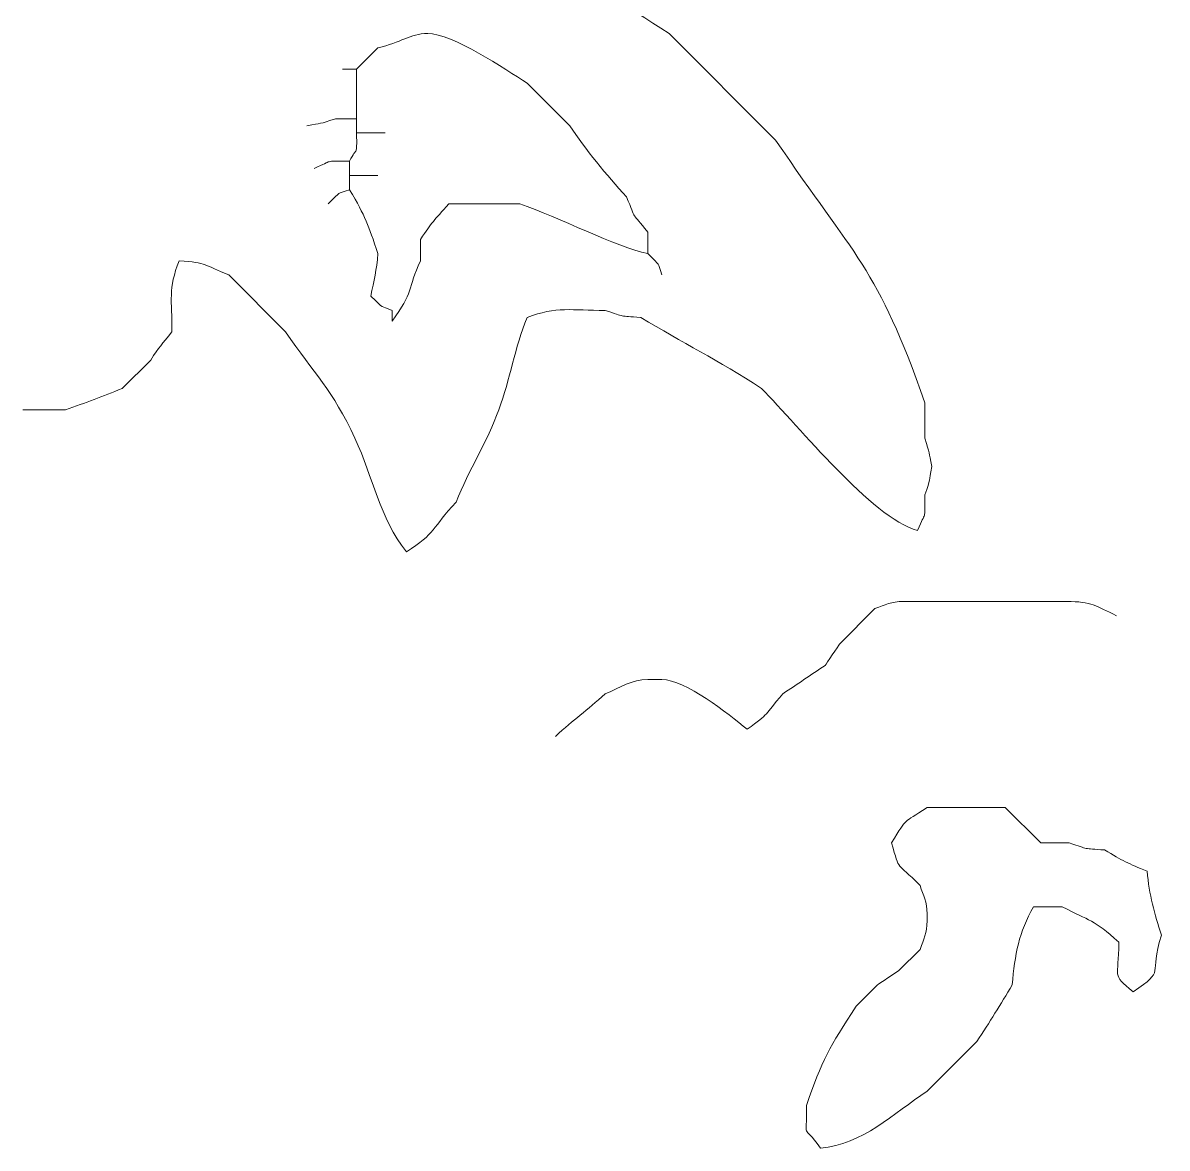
# Model space of a CAD drawing. Header units: centimetres. Extents: x -40.3 to 39, y -29.8 to 28.8.
# Drawn here: x 9.794 to 12.524, y -20.383 to -17.698 of the extents above; entities that cross this region are included whole.
import ezdxf

# ---------------------------------------------------------------- set-up
doc = ezdxf.new("R2010")
doc.units = ezdxf.units.CM
doc.header["$MEASUREMENT"] = 0
doc.layers.add('layer 1', color=7, linetype='Continuous')

msp = doc.modelspace()

# ---------------------------------------------------------------- linework, layer by layer
at = {"layer": 'layer 1', "color": 225, "lineweight": 0}
for points, knots in [([(9.79383, -18.62149), (9.79383, -18.62149), (9.89546, -18.62151), (9.89546, -18.62151), (9.89546, -18.62151), (9.94376, -18.6048), (9.98376, -18.58963), (10.03099, -18.5707), (10.03099, -18.5707), (10.03099, -18.5707), (10.09875, -18.50293), (10.09875, -18.50293), (10.09875, -18.50293), (10.11928, -18.47088), (10.12483, -18.46586), (10.14957, -18.43517), (10.14957, -18.43517), (10.14957, -18.35838), (10.14007, -18.33388), (10.16654, -18.26575), (10.16654, -18.26575), (10.23456, -18.27102), (10.22532, -18.27567), (10.2851, -18.29964), (10.2851, -18.29964), (10.2851, -18.29964), (10.42065, -18.43517), (10.42065, -18.43517), (10.42065, -18.43517), (10.48918, -18.53661), (10.5324, -18.57336), (10.58599, -18.68928), (10.58599, -18.68928), (10.63008, -18.78462), (10.64415, -18.87865), (10.70863, -18.96033), (10.70863, -18.96033), (10.77889, -18.91637), (10.7695, -18.90427), (10.82723, -18.84175), (10.82723, -18.84175), (10.85773, -18.76564), (10.90161, -18.69664), (10.92935, -18.62151), (10.92935, -18.62151), (10.95661, -18.54782), (10.96711, -18.47327), (10.99663, -18.4013), (10.99663, -18.4013), (11.06582, -18.37443), (11.10452, -18.38435), (11.18299, -18.38435), (11.18299, -18.38435), (11.23272, -18.40083), (11.21415, -18.39718), (11.26768, -18.40128), (11.26768, -18.40128), (11.36804, -18.4614), (11.45221, -18.50302), (11.55566, -18.57068), (11.55566, -18.57068), (11.64801, -18.66305), (11.81622, -18.87727), (11.92837, -18.90954), (11.92837, -18.90954), (11.94871, -18.85825), (11.9453, -18.89244), (11.94532, -18.82481), (11.94532, -18.82481), (11.96028, -18.78319), (11.95478, -18.79578), (11.96225, -18.75706), (11.96225, -18.75706), (11.95463, -18.72067), (11.95813, -18.72791), (11.94532, -18.68932), (11.94532, -18.68932), (11.94532, -18.68932), (11.94532, -18.60463), (11.94532, -18.60463), (11.94532, -18.60463), (11.83314, -18.2805), (11.7772, -18.25551), (11.58956, -17.97779), (11.58956, -17.97779), (11.58956, -17.97779), (11.33545, -17.7237), (11.33545, -17.7237), (11.33545, -17.7237), (11.23035, -17.65496), (11.13559, -17.6003), (11.03052, -17.53734), (11.03052, -17.53734), (11.07365, -17.4735), (11.1087, -17.44219), (11.16603, -17.38486), (11.16603, -17.38486), (11.16805, -17.38386), (11.21398, -17.35285), (11.21687, -17.35099), (11.21687, -17.35099), (11.21687, -17.35099), (11.62343, -16.94441), (11.62343, -16.94441), (11.62343, -16.94441), (11.67732, -16.90802), (11.72566, -16.87223), (11.77592, -16.82583), (11.77592, -16.82583), (11.81231, -16.81819), (11.80505, -16.82169), (11.84366, -16.80886), (11.84366, -16.80886), (11.84366, -16.80886), (11.89448, -16.80888), (11.89448, -16.80888), (11.89448, -16.80888), (11.89548, -16.80929), (11.94248, -16.82478), (11.94532, -16.82583), (11.94532, -16.82583), (11.94532, -16.82583), (12.02999, -16.82581), (12.02999, -16.82581), (12.02999, -16.82581), (12.02999, -16.82581), (12.06386, -16.82583), (12.06386, -16.82583), (12.06386, -16.82583), (12.11316, -16.82583), (12.10994, -16.81424), (12.14859, -16.79191), (12.14859, -16.79191), (12.15747, -16.76718), (12.16552, -16.75328), (12.16552, -16.72417), (12.16552, -16.72417), (12.16552, -16.72417), (12.16549, -16.67336), (12.16549, -16.67336), (12.16549, -16.67336), (12.16549, -16.67336), (12.16552, -16.60559), (12.16552, -16.60559), (12.16552, -16.60559), (12.11559, -16.45164), (12.11397, -16.35686), (12.03455, -16.19901), (12.03455, -16.19901), (11.97255, -16.0758), (11.87734, -15.89528), (11.8267, -15.77548), (11.8267, -15.77548), (11.8267, -15.77548), (11.74199, -15.69081), (11.74199, -15.69081), (11.74199, -15.69081), (11.74199, -15.69081), (11.74201, -15.58918), (11.74201, -15.58918), (11.74201, -15.58918), (11.75445, -15.5508), (11.77588, -15.46129), (11.77588, -15.41976), (11.77588, -15.41976), (11.77588, -15.36247), (11.76365, -15.36258), (11.75893, -15.30118), (11.75893, -15.30118), (11.73797, -15.26839), (11.7394, -15.26839), (11.72506, -15.23341), (11.72506, -15.23341), (11.72506, -15.23341), (11.60646, -15.11481), (11.60646, -15.11481), (11.60646, -15.11481), (11.56892, -15.10772), (11.54546, -15.09789), (11.50482, -15.09786), (11.50482, -15.09786), (11.50482, -15.09786), (11.40319, -15.09786), (11.40319, -15.09786), (11.40319, -15.09786), (11.40319, -15.09786), (11.35237, -15.09786), (11.35237, -15.09786), (11.35237, -15.09786), (11.30264, -15.11434), (11.32121, -15.11071), (11.26768, -15.11481), (11.26768, -15.11481), (11.23492, -15.13579), (11.23492, -15.13434), (11.1999, -15.14868), (11.1999, -15.14868), (10.9914, -14.95617), (10.82932, -14.95519), (10.59005, -14.87763), (10.59005, -14.87763), (10.59005, -14.87763), (10.5223, -14.87765), (10.5223, -14.87765), (10.5223, -14.87765), (10.5223, -14.87765), (10.35288, -14.87765), (10.35288, -14.87765), (10.35288, -14.87765), (10.26939, -14.87763), (10.15072, -14.93803), (10.08183, -14.97928), (10.08183, -14.97928), (10.08183, -14.97928), (10.03101, -15.03012), (10.03101, -15.03012), (10.03101, -15.03012), (10.03101, -15.03012), (10.03101, -15.28423), (10.03101, -15.28423), (10.03101, -15.28423), (10.01453, -15.33396), (10.01816, -15.31539), (10.01406, -15.36892), (10.01406, -15.36892), (10.01406, -15.36892), (9.96327, -15.41974), (9.96327, -15.41974), (9.96327, -15.41974), (9.96327, -15.41974), (9.96327, -15.4875), (9.96327, -15.4875)], [0, 0, 0, 0, 0.0169492, 0.0169492, 0.0169492, 0.0169492, 0.0338983, 0.0338983, 0.0338983, 0.0338983, 0.0508475, 0.0508475, 0.0508475, 0.0508475, 0.0677966, 0.0677966, 0.0677966, 0.0677966, 0.0847458, 0.0847458, 0.0847458, 0.0847458, 0.1016949, 0.1016949, 0.1016949, 0.1016949, 0.1186441, 0.1186441, 0.1186441, 0.1186441, 0.1355932, 0.1355932, 0.1355932, 0.1355932, 0.1525424, 0.1525424, 0.1525424, 0.1525424, 0.1694915, 0.1694915, 0.1694915, 0.1694915, 0.1864407, 0.1864407, 0.1864407, 0.1864407, 0.2033898, 0.2033898, 0.2033898, 0.2033898, 0.220339, 0.220339, 0.220339, 0.220339, 0.2372881, 0.2372881, 0.2372881, 0.2372881, 0.2542373, 0.2542373, 0.2542373, 0.2542373, 0.2711864, 0.2711864, 0.2711864, 0.2711864, 0.2881356, 0.2881356, 0.2881356, 0.2881356, 0.3050847, 0.3050847, 0.3050847, 0.3050847, 0.3220339, 0.3220339, 0.3220339, 0.3220339, 0.3389831, 0.3389831, 0.3389831, 0.3389831, 0.3559322, 0.3559322, 0.3559322, 0.3559322, 0.3728814, 0.3728814, 0.3728814, 0.3728814, 0.3898305, 0.3898305, 0.3898305, 0.3898305, 0.4067797, 0.4067797, 0.4067797, 0.4067797, 0.4237288, 0.4237288, 0.4237288, 0.4237288, 0.440678, 0.440678, 0.440678, 0.440678, 0.4576271, 0.4576271, 0.4576271, 0.4576271, 0.4745763, 0.4745763, 0.4745763, 0.4745763, 0.4915254, 0.4915254, 0.4915254, 0.4915254, 0.5084746, 0.5084746, 0.5084746, 0.5084746, 0.5254237, 0.5254237, 0.5254237, 0.5254237, 0.5423729, 0.5423729, 0.5423729, 0.5423729, 0.559322, 0.559322, 0.559322, 0.559322, 0.5762712, 0.5762712, 0.5762712, 0.5762712, 0.5932203, 0.5932203, 0.5932203, 0.5932203, 0.6101695, 0.6101695, 0.6101695, 0.6101695, 0.6271186, 0.6271186, 0.6271186, 0.6271186, 0.6440678, 0.6440678, 0.6440678, 0.6440678, 0.6610169, 0.6610169, 0.6610169, 0.6610169, 0.6779661, 0.6779661, 0.6779661, 0.6779661, 0.6949153, 0.6949153, 0.6949153, 0.6949153, 0.7118644, 0.7118644, 0.7118644, 0.7118644, 0.7288136, 0.7288136, 0.7288136, 0.7288136, 0.7457627, 0.7457627, 0.7457627, 0.7457627, 0.7627119, 0.7627119, 0.7627119, 0.7627119, 0.779661, 0.779661, 0.779661, 0.779661, 0.7966102, 0.7966102, 0.7966102, 0.7966102, 0.8135593, 0.8135593, 0.8135593, 0.8135593, 0.8305085, 0.8305085, 0.8305085, 0.8305085, 0.8474576, 0.8474576, 0.8474576, 0.8474576, 0.8644068, 0.8644068, 0.8644068, 0.8644068, 0.8813559, 0.8813559, 0.8813559, 0.8813559, 0.8983051, 0.8983051, 0.8983051, 0.8983051, 0.9152542, 0.9152542, 0.9152542, 0.9152542, 0.9322034, 0.9322034, 0.9322034, 0.9322034, 0.9491525, 0.9491525, 0.9491525, 0.9491525, 0.9661017, 0.9661017, 0.9661017, 0.9661017, 1, 1, 1, 1]), ([(10.52237, -18.13022), (10.55532, -18.09725), (10.53948, -18.10905), (10.57318, -18.09635), (10.57318, -18.09635), (10.57318, -18.09635), (10.57318, -18.06246), (10.57318, -18.06246), (10.57318, -18.06246), (10.57318, -18.06246), (10.57318, -18.02859), (10.57318, -18.02859), (10.57318, -18.02859), (10.59194, -17.98951), (10.59011, -18.02127), (10.59009, -17.96082), (10.59009, -17.96082), (10.59009, -17.96082), (10.59011, -17.92695), (10.59011, -17.92695), (10.59011, -17.92695), (10.59011, -17.92695), (10.59009, -17.80835), (10.59009, -17.80835), (10.59009, -17.80835), (10.59009, -17.80835), (10.64093, -17.75751), (10.64093, -17.75751), (10.64093, -17.75751), (10.69612, -17.7459), (10.7165, -17.72364), (10.75953, -17.72366), (10.75953, -17.72366), (10.81878, -17.72364), (10.94466, -17.8082), (10.99667, -17.84224), (10.99667, -17.84224), (10.99667, -17.84224), (11.09833, -17.94388), (11.09833, -17.94388), (11.09833, -17.94388), (11.13585, -17.99941), (11.18641, -18.06188), (11.23388, -18.11328), (11.23388, -18.11328), (11.25842, -18.17319), (11.24401, -18.14646), (11.28469, -18.19799), (11.28469, -18.19799), (11.28469, -18.19799), (11.28469, -18.24882), (11.28469, -18.24882), (11.28469, -18.24882), (11.31765, -18.28178), (11.30587, -18.26596), (11.31856, -18.29964)], [0, 0, 0, 0, 0.0666667, 0.0666667, 0.0666667, 0.0666667, 0.1333333, 0.1333333, 0.1333333, 0.1333333, 0.2, 0.2, 0.2, 0.2, 0.2666667, 0.2666667, 0.2666667, 0.2666667, 0.3333333, 0.3333333, 0.3333333, 0.3333333, 0.4, 0.4, 0.4, 0.4, 0.4666667, 0.4666667, 0.4666667, 0.4666667, 0.5333333, 0.5333333, 0.5333333, 0.5333333, 0.6, 0.6, 0.6, 0.6, 0.6666667, 0.6666667, 0.6666667, 0.6666667, 0.7333333, 0.7333333, 0.7333333, 0.7333333, 0.8, 0.8, 0.8, 0.8, 0.8666667, 0.8666667, 0.8666667, 0.8666667, 1, 1, 1, 1]), ([(10.47153, -17.94386), (10.50751, -17.93634), (10.49951, -17.94125), (10.53931, -17.92693), (10.53931, -17.92693), (10.53931, -17.92693), (10.59011, -17.92693), (10.59011, -17.92693)], [0, 0, 0, 0, 0.3333333, 0.3333333, 0.3333333, 0.3333333, 1, 1, 1, 1]), ([(10.57318, -18.09635), (10.61188, -18.16093), (10.61715, -18.18006), (10.64095, -18.2488), (10.64095, -18.2488), (10.63787, -18.28903), (10.63113, -18.31277), (10.62402, -18.35044), (10.62402, -18.35044), (10.65779, -18.38422), (10.64547, -18.37097), (10.67484, -18.38433), (10.67484, -18.38433), (10.67484, -18.38433), (10.67482, -18.40975), (10.67482, -18.40975), (10.67482, -18.40975), (10.72589, -18.34173), (10.71144, -18.33272), (10.74258, -18.26573), (10.74258, -18.26573), (10.74258, -18.26573), (10.74258, -18.21491), (10.74258, -18.21491), (10.74258, -18.21491), (10.7702, -18.17365), (10.77372, -18.16992), (10.81033, -18.13022), (10.81033, -18.13022), (10.81033, -18.13022), (10.97977, -18.13024), (10.97977, -18.13024), (10.97977, -18.13024), (11.06962, -18.16132), (11.21044, -18.23318), (11.28469, -18.24885)], [0, 0, 0, 0, 0.1, 0.1, 0.1, 0.1, 0.2, 0.2, 0.2, 0.2, 0.3, 0.3, 0.3, 0.3, 0.4, 0.4, 0.4, 0.4, 0.5, 0.5, 0.5, 0.5, 0.6, 0.6, 0.6, 0.6, 0.7, 0.7, 0.7, 0.7, 0.8, 0.8, 0.8, 0.8, 1, 1, 1, 1]), ([(11.06441, -19.40079), (11.10936, -19.3593), (11.13807, -19.34064), (11.18302, -19.29913), (11.18302, -19.29913), (11.2203, -19.28421), (11.24525, -19.26528), (11.28465, -19.26526), (11.28465, -19.26526), (11.28465, -19.26526), (11.31852, -19.26526), (11.31852, -19.26526), (11.31852, -19.26526), (11.37482, -19.26528), (11.47554, -19.3463), (11.52181, -19.38386), (11.52181, -19.38386), (11.57615, -19.34408), (11.56132, -19.35366), (11.6065, -19.29915), (11.6065, -19.29915), (11.64084, -19.2767), (11.67384, -19.25384), (11.70814, -19.23141), (11.70814, -19.23141), (11.70933, -19.2294), (11.74017, -19.18345), (11.74201, -19.18059), (11.74201, -19.18059), (11.74201, -19.18059), (11.82672, -19.09588), (11.82672, -19.09588), (11.82672, -19.09588), (11.85145, -19.08698), (11.86537, -19.07896), (11.89448, -19.07896), (11.89448, -19.07896), (11.89448, -19.07896), (12.2841, -19.07894), (12.2841, -19.07894), (12.2841, -19.07894), (12.34398, -19.07896), (12.35367, -19.09001), (12.4027, -19.11283)], [0, 0, 0, 0, 0.0833333, 0.0833333, 0.0833333, 0.0833333, 0.1666667, 0.1666667, 0.1666667, 0.1666667, 0.25, 0.25, 0.25, 0.25, 0.3333333, 0.3333333, 0.3333333, 0.3333333, 0.4166667, 0.4166667, 0.4166667, 0.4166667, 0.5, 0.5, 0.5, 0.5, 0.5833333, 0.5833333, 0.5833333, 0.5833333, 0.6666667, 0.6666667, 0.6666667, 0.6666667, 0.75, 0.75, 0.75, 0.75, 0.8333333, 0.8333333, 0.8333333, 0.8333333, 1, 1, 1, 1]), ([(12.44233, -20.01066), (12.38962, -19.96537), (12.40844, -19.98072), (12.40842, -19.89206), (12.40842, -19.89206), (12.34734, -19.83697), (12.34046, -19.84205), (12.27291, -19.80737), (12.27291, -19.80737), (12.27291, -19.80737), (12.20515, -19.80739), (12.20515, -19.80739), (12.20515, -19.80739), (12.1701, -19.86811), (12.1599, -19.92115), (12.15433, -19.99374), (12.15433, -19.99374), (12.12601, -20.04105), (12.10029, -20.08239), (12.06964, -20.12926), (12.06964, -20.12926), (12.06964, -20.12926), (11.95104, -20.24787), (11.95104, -20.24787), (11.95104, -20.24787), (11.87132, -20.29999), (11.79583, -20.37577), (11.69693, -20.38339), (11.69693, -20.38339), (11.65051, -20.31825), (11.66502, -20.37272), (11.66306, -20.28176), (11.66306, -20.28176), (11.70005, -20.17477), (11.71857, -20.14102), (11.78166, -20.04455), (11.78166, -20.04455), (11.78166, -20.04455), (11.83246, -19.99376), (11.83246, -19.99376), (11.83246, -19.99376), (11.83447, -19.99275), (11.88042, -19.9617), (11.8833, -19.95989), (11.8833, -19.95989), (11.8833, -19.95989), (11.93412, -19.90905), (11.93412, -19.90905), (11.93412, -19.90905), (11.94299, -19.88431), (11.95102, -19.8704), (11.95102, -19.84128), (11.95102, -19.84128), (11.95102, -19.84128), (11.95104, -19.82436), (11.95104, -19.82436), (11.95104, -19.82436), (11.95104, -19.79486), (11.94248, -19.78186), (11.93412, -19.75659), (11.93412, -19.75659), (11.87519, -19.69636), (11.88718, -19.72738), (11.86635, -19.65496), (11.86635, -19.65496), (11.90684, -19.59018), (11.88957, -19.61178), (11.95104, -19.57025), (11.95104, -19.57025), (11.95104, -19.57025), (12.13741, -19.57025), (12.13741, -19.57025), (12.13741, -19.57025), (12.13741, -19.57025), (12.2221, -19.65496), (12.2221, -19.65496), (12.2221, -19.65496), (12.2221, -19.65496), (12.28986, -19.65494), (12.28986, -19.65494), (12.28986, -19.65494), (12.33959, -19.67142), (12.32102, -19.66779), (12.37455, -19.67191), (12.37455, -19.67191), (12.41704, -19.69735), (12.43072, -19.70448), (12.47618, -19.72272), (12.47618, -19.72272), (12.48047, -19.77854), (12.49375, -19.82489), (12.51005, -19.8752), (12.51005, -19.8752), (12.47772, -19.97487), (12.52363, -19.95549), (12.44233, -20.01066)], [0, 0, 0, 0, 0.04, 0.04, 0.04, 0.04, 0.08, 0.08, 0.08, 0.08, 0.12, 0.12, 0.12, 0.12, 0.16, 0.16, 0.16, 0.16, 0.2, 0.2, 0.2, 0.2, 0.24, 0.24, 0.24, 0.24, 0.28, 0.28, 0.28, 0.28, 0.32, 0.32, 0.32, 0.32, 0.36, 0.36, 0.36, 0.36, 0.4, 0.4, 0.4, 0.4, 0.44, 0.44, 0.44, 0.44, 0.48, 0.48, 0.48, 0.48, 0.52, 0.52, 0.52, 0.52, 0.56, 0.56, 0.56, 0.56, 0.6, 0.6, 0.6, 0.6, 0.64, 0.64, 0.64, 0.64, 0.68, 0.68, 0.68, 0.68, 0.72, 0.72, 0.72, 0.72, 0.76, 0.76, 0.76, 0.76, 0.8, 0.8, 0.8, 0.8, 0.84, 0.84, 0.84, 0.84, 0.88, 0.88, 0.88, 0.88, 0.92, 0.92, 0.92, 0.92, 1, 1, 1, 1])]:
    msp.add_open_spline(points, degree=3, knots=knots, dxfattribs=at)
for points in [[(10.55617, -17.80835), (10.55617, -17.80835), (10.59005, -17.80835), (10.59005, -17.80835)], [(10.58998, -17.9608), (10.58998, -17.9608), (10.65774, -17.96078), (10.65774, -17.96078)], [(10.48835, -18.04551), (10.53963, -18.02519), (10.50542, -18.02859), (10.57306, -18.02859)], [(10.57318, -18.06246), (10.57318, -18.06246), (10.64093, -18.06244), (10.64093, -18.06244)]]:
    msp.add_open_spline(points, degree=3, dxfattribs=at)

doc.saveas('drawing.dxf')
